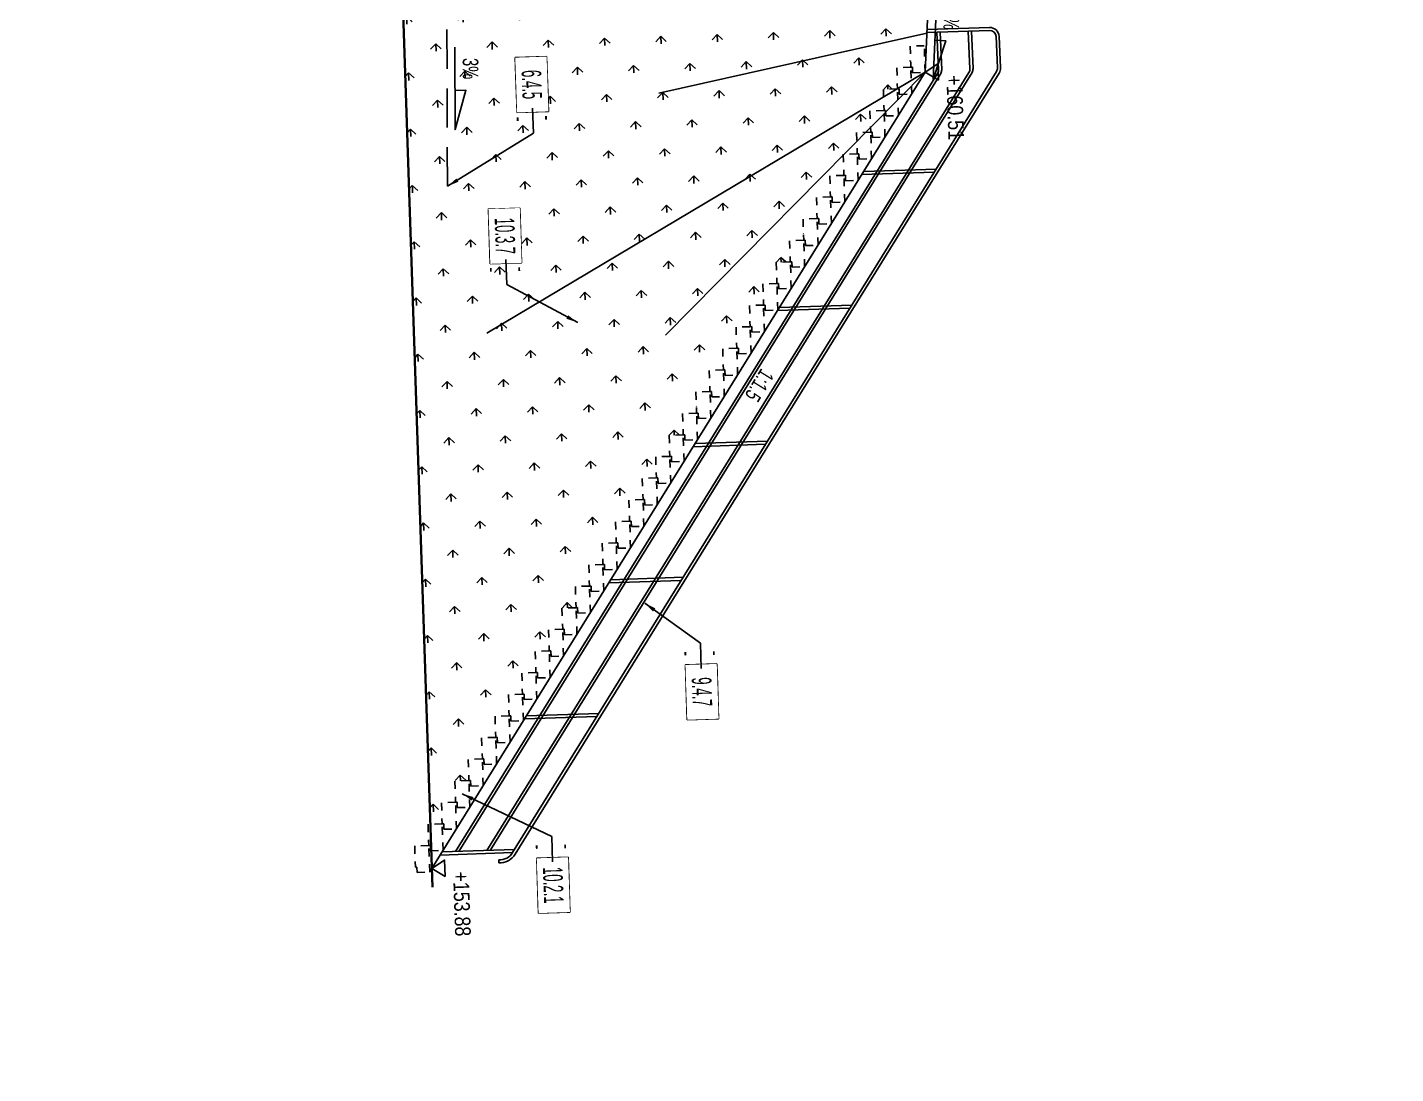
# Model space of a CAD drawing. Header units: metres. Extents: x 8395712 to 9795150, y 4166577 to 5794892.
# Drawn here: x 8418310.15 to 8418327.61, y 5772408.09 to 5772421.44 of the extents above; entities that cross this region are included whole.
import ezdxf
from ezdxf.enums import TextEntityAlignment as Align

# ---------------------------------------------------------------- set-up
doc = ezdxf.new("R2010")
doc.units = ezdxf.units.M
doc.set_wipeout_variables(frame=1)
doc.linetypes.add('DASHED', pattern=[0.75, 0.5, -0.25])
doc.linetypes.add('HIDDEN', pattern=[0.375, 0.25, -0.125])
for name, color, linetype in [('00RamTab-T', 2, 'Continuous'), ('00RysOpi-T', 2, 'Continuous'), ('AII_M_balustrady', 8, 'Continuous'), ('AII_M_opisy do legendy', 2, 'Continuous'), ('AII_odwodnienie_drenaż', 140, 'Continuous')]:
    doc.layers.add(name, color=color, linetype=linetype)
for name, color, linetype, lineweight in [('AII_M_koty wysokościowe', 1, 'Continuous', 18), ('AII_M_kreskowanie', 8, 'Continuous', 0), ('AII_M_kreskowanie skarp', 8, 'Continuous', 0), ('AII_M_odwodnienie', 8, 'Continuous', 9), ('AII_M_opisy wymiary', 1, 'Continuous', 25), ('AII_M_teren projektowany', 4, 'Continuous', 70), ('AII_M_wymiary', 1, 'Continuous', 25)]:
    doc.layers.add(name, color=color, linetype=linetype, lineweight=lineweight)
doc.styles.add('CDMSTYLE', font='CDMSIMPL.shx', dxfattribs={"width": 0.7, "bigfont": 'CDMBIGPL.shx'})
doc.dimstyles.new('CDM-ME100MM$7', dxfattribs={"dimscale": 0.1, "dimtxt": 2.5, "dimasz": 1.5, "dimexe": 1.5, "dimexo": 1, "dimgap": 0.5, "dimtad": 1, "dimdec": 0, "dimlfac": 1000, "dimrnd": 1, "dimzin": 9, "dimtxsty": 'CDMSTYLE', "dimblk": 'OBLIQUE', "dimcen": 2.5, "dimdle": 1.5, "dimclrd": 9, "dimclre": 9, "dimclrt": 1, "dimadec": 1, "dimazin": 2, "dimtfac": 1, "dimtdec": 0, "dimtix": 1, "dimtmove": 2, "dimatfit": 3, "dimfxl": 1, "dimtvp": 1, "dimtolj": 1, "dimtzin": 0, "dimlwd": 25, "dimlwe": 25, "dimarcsym": 0})

# ---------------------------------------------------------------- blocks, each defined once
blk = doc.blocks.new('00kota3')
at = {"layer": 'AII_M_koty wysokościowe', "color": 0, "linetype": 'Continuous', "lineweight": -2}
blk.add_lwpolyline([(1.08, 1.66), (-1.04, 1.66), (0, 0)], close=True, dxfattribs=at)
at = {"layer": 'AII_M_koty wysokościowe', "color": 0, "linetype": 'Continuous', "lineweight": -2, "style": 'CDMSTYLE', "width": 0.85}
blk.add_attdef('%%P000.000', (0.49, 2.69), '', height=2, dxfattribs=at)
blk = doc.blocks.new('OpiNum01')
at = {"layer": 'AII_M_opisy do legendy', "color": 0, "linetype": 'Continuous'}
blk.add_lwpolyline([(-3.5, -2), (3.5, -2), (3.5, 2), (-3.5, 2)], close=True, dxfattribs=at)
at = {"color": 9, "linetype": 'Continuous', "lineweight": 25, "style": 'CDMSTYLE', "width": 0.7, "flags": 1}
for tag, p in [('NAZWAPOL', (-4.1, -6.8)), ('NAZWAANG', (-4.1, -10.48)), ('SPECYF', (-4.1, -14.15)), ('ID', (-4.1, -17.82)), ('BAZA', (-4.1, -21.5)), ('RYSUNEK', (-4.1, -25.17))]:
    blk.add_attdef(tag, p, '', height=2, dxfattribs=at)
at = {"layer": 'AII_M_opisy do legendy', "linetype": 'Continuous', "lineweight": -2, "style": 'CDMSTYLE', "width": 0.5}
blk.add_attdef('NR', text='', height=2.5, dxfattribs=at).set_placement((0, 0), align=Align.MIDDLE)
at = {"color": 0, "linetype": 'Continuous'}
blk.add_wipeout([(-3.5, -2), (3.5, -2), (3.5, 2), (-3.5, 2)], dxfattribs=at).dxf.layer = 'AII_M_opisy do legendy'
blk = doc.blocks.new('OpiTxt01')
at = {"color": 0, "linetype": 'Continuous', "lineweight": 20, "style": 'CDMSTYLE', "width": 0.7}
blk.add_attdef('TEKST_GORNY', (1, 0.89), '', height=2, dxfattribs=at)
at = {"color": 0, "linetype": 'Continuous', "lineweight": -2, "style": 'CDMSTYLE', "width": 0.7}
blk.add_attdef('TEKST_DOLNY', (1.05, -2.73), '', height=2, dxfattribs=at)
blk = doc.blocks.new('_OBLIQUE')
at = {"color": 0, "linetype": 'ByBlock'}
blk.add_line((-0.5, -0.5), (0.5, 0.5), dxfattribs=at)

msp = doc.modelspace()

# ---------------------------------------------------------------- hatches: boundary and pattern name
at = {"layer": 'AII_M_kreskowanie', "linetype": 'ByBlock', "lineweight": 25}
h = msp.add_hatch(dxfattribs=at)
h.set_pattern_fill('GRASS', color=256, scale=0.02, angle=270)
h.set_pattern_definition([(271.9206, (8418316.3337, 5772424.49843), (0.371047, -0.34697), [0.09525, -0.62317]), (226.9206, (8418316.3337, 5772424.49843), (0.371047, -0.34697), [0.09525, -0.41275]), (316.9206, (8418316.3337, 5772424.49843), (0.34697, 0.371047), [0.09525, -0.41275])])
h.paths.add_polyline_path([(8418318.01, 5772415.4145), (8418318.0009, 5772415.6843), (8418318.1808, 5772415.6904), (8418318.1718, 5772415.9602), (8418318.3517, 5772415.9663), (8418318.3426, 5772416.2361), (8418318.5225, 5772416.2421), (8418318.5135, 5772416.512), (8418318.6934, 5772416.518), (8418318.6843, 5772416.7879), (8418318.8642, 5772416.7939), (8418318.8552, 5772417.0637), (8418319.0351, 5772417.0698), (8418319.026, 5772417.3396), (8418319.2059, 5772417.3457), (8418319.1969, 5772417.6155), (8418319.3768, 5772417.6215), (8418319.3677, 5772417.8914), (8418319.5476, 5772417.8974), (8418319.5386, 5772418.1673), (8418319.7185, 5772418.1733), (8418319.7094, 5772418.4432), (8418319.8893, 5772418.4492), (8418319.8803, 5772418.719), (8418320.0602, 5772418.7251), (8418320.0511, 5772418.9949), (8418320.231, 5772419.0009), (8418320.222, 5772419.2708), (8418320.4019, 5772419.2768), (8418320.3928, 5772419.5467), (8418320.5727, 5772419.5527), (8418320.5637, 5772419.8225), (8418320.7436, 5772419.8286), (8418320.7345, 5772420.0984), (8418320.9144, 5772420.1045), (8418320.9054, 5772420.3743), (8418321.0853, 5772420.3803), (8418321.0762, 5772420.6502), (8418321.2561, 5772420.6562), (8418321.2471, 5772420.9261), (8418321.427, 5772420.9321), (8418321.4179, 5772421.202), (8418321.5978, 5772421.208), (8418321.6092, 5772420.8682), (8418321.6556, 5772421.8703), (8418321.6543, 5772421.9102), (8418321.4197, 5772421.9124), (8418321.1798, 5772421.9043), (8418321.1651, 5772422.1039), (8418320.412, 5772422.0787), (8418319.6389, 5772422.0528), (8418319.2891, 5772422.041), (8418314.9401, 5772421.8952), (8418315.2964, 5772411.2712), (8418315.4472, 5772411.2763), (8418315.4382, 5772411.5461), (8418315.6181, 5772411.5522), (8418315.609, 5772411.822), (8418315.7889, 5772411.828), (8418315.7799, 5772412.0979), (8418315.9598, 5772412.1039), (8418315.9507, 5772412.3738), (8418316.1306, 5772412.3798), (8418316.1216, 5772412.6497), (8418316.3015, 5772412.6557), (8418316.2924, 5772412.9255), (8418316.4723, 5772412.9316), (8418316.4633, 5772413.2014), (8418316.6432, 5772413.2075), (8418316.6341, 5772413.4773), (8418316.814, 5772413.4833), (8418316.805, 5772413.7532), (8418316.9849, 5772413.7592), (8418316.9758, 5772414.0291), (8418317.1557, 5772414.0351), (8418317.1467, 5772414.3049), (8418317.3266, 5772414.311), (8418317.3175, 5772414.5808), (8418317.4974, 5772414.5869), (8418317.4884, 5772414.8567), (8418317.6683, 5772414.8627), (8418317.6592, 5772415.1326), (8418317.8391, 5772415.1386), (8418317.8301, 5772415.4085)])

# ---------------------------------------------------------------- linework, layer by layer
at = {"color": 1, "linetype": 'ByBlock', "lineweight": 25}
for p, q in [((8418321.6556, 5772421.8703), (8418321.6092, 5772420.8681)), ((8418321.6092, 5772420.8681), (8418315.3154, 5772410.7051))]:
    msp.add_line(p, q, dxfattribs=at)
at = {"color": 9, "linetype": 'ByBlock', "lineweight": 25, "elevation": 0}
msp.add_lwpolyline([(8418321.7587, 5772421.8302), (8418321.71, 5772420.778), (8418321.873, 5772421.271), (8418321.7331, 5772421.2775)], dxfattribs=at)
at = {"layer": '00RamTab-T', "color": 8, "linetype": 'HIDDEN', "lineweight": 25, "ltscale": 0.2, "elevation": 0}
for points in [[(8418321.427, 5772420.9321), (8418321.447, 5772420.9328), (8418321.4493, 5772420.8628), (8418321.6092, 5772420.8682), (8418321.5978, 5772421.208), (8418321.4179, 5772421.202)], [(8418321.2561, 5772420.6562), (8418321.2761, 5772420.6569), (8418321.2784, 5772420.5869), (8418321.4384, 5772420.5923), (8418321.427, 5772420.9321), (8418321.2471, 5772420.9261)], [(8418321.0853, 5772420.3803), (8418321.1053, 5772420.381), (8418321.1076, 5772420.3111), (8418321.2675, 5772420.3164), (8418321.2561, 5772420.6562), (8418321.0762, 5772420.6502)], [(8418320.9144, 5772420.1045), (8418320.9344, 5772420.1051), (8418320.9367, 5772420.0352), (8418321.0967, 5772420.0405), (8418321.0853, 5772420.3803), (8418320.9054, 5772420.3743)], [(8418320.7436, 5772419.8286), (8418320.7636, 5772419.8293), (8418320.7659, 5772419.7593), (8418320.9258, 5772419.7647), (8418320.9144, 5772420.1045), (8418320.7345, 5772420.0984)], [(8418320.5727, 5772419.5527), (8418320.5927, 5772419.5534), (8418320.595, 5772419.4834), (8418320.755, 5772419.4888), (8418320.7436, 5772419.8286), (8418320.5637, 5772419.8225)], [(8418320.4019, 5772419.2768), (8418320.4219, 5772419.2775), (8418320.4242, 5772419.2075), (8418320.5841, 5772419.2129), (8418320.5727, 5772419.5527), (8418320.3928, 5772419.5467)], [(8418320.231, 5772419.0009), (8418320.251, 5772419.0016), (8418320.2534, 5772418.9317), (8418320.4133, 5772418.937), (8418320.4019, 5772419.2768), (8418320.222, 5772419.2708)], [(8418320.0602, 5772418.7251), (8418320.0802, 5772418.7257), (8418320.0825, 5772418.6558), (8418320.2424, 5772418.6611), (8418320.231, 5772419.0009), (8418320.0511, 5772418.9949)], [(8418319.8893, 5772418.4492), (8418319.9093, 5772418.4499), (8418319.9117, 5772418.3799), (8418320.0716, 5772418.3853), (8418320.0602, 5772418.7251), (8418319.8803, 5772418.719)], [(8418319.7185, 5772418.1733), (8418319.7385, 5772418.174), (8418319.7408, 5772418.104), (8418319.9007, 5772418.1094), (8418319.8893, 5772418.4492), (8418319.7094, 5772418.4432)], [(8418319.5476, 5772417.8974), (8418319.5676, 5772417.8981), (8418319.57, 5772417.8281), (8418319.7299, 5772417.8335), (8418319.7185, 5772418.1733), (8418319.5386, 5772418.1673)], [(8418319.3768, 5772417.6215), (8418319.3968, 5772417.6222), (8418319.3991, 5772417.5523), (8418319.559, 5772417.5576), (8418319.5476, 5772417.8974), (8418319.3677, 5772417.8914)], [(8418319.2059, 5772417.3457), (8418319.2259, 5772417.3463), (8418319.2283, 5772417.2764), (8418319.3882, 5772417.2817), (8418319.3768, 5772417.6215), (8418319.1969, 5772417.6155)], [(8418319.0351, 5772417.0698), (8418319.0551, 5772417.0704), (8418319.0574, 5772417.0005), (8418319.2173, 5772417.0059), (8418319.2059, 5772417.3457), (8418319.026, 5772417.3396)], [(8418318.8642, 5772416.7939), (8418318.8842, 5772416.7946), (8418318.8866, 5772416.7246), (8418319.0465, 5772416.73), (8418319.0351, 5772417.0698), (8418318.8552, 5772417.0637)], [(8418318.6934, 5772416.518), (8418318.7134, 5772416.5187), (8418318.7157, 5772416.4487), (8418318.8756, 5772416.4541), (8418318.8642, 5772416.7939), (8418318.6843, 5772416.7879)], [(8418318.5225, 5772416.2421), (8418318.5425, 5772416.2428), (8418318.5449, 5772416.1728), (8418318.7048, 5772416.1782), (8418318.6934, 5772416.518), (8418318.5135, 5772416.512)], [(8418318.3517, 5772415.9663), (8418318.3717, 5772415.9669), (8418318.374, 5772415.897), (8418318.5339, 5772415.9023), (8418318.5225, 5772416.2421), (8418318.3426, 5772416.2361)], [(8418318.1808, 5772415.6904), (8418318.2008, 5772415.691), (8418318.2032, 5772415.6211), (8418318.3631, 5772415.6264), (8418318.3517, 5772415.9663), (8418318.1718, 5772415.9602)], [(8418318.01, 5772415.4145), (8418318.03, 5772415.4152), (8418318.0323, 5772415.3452), (8418318.1922, 5772415.3506), (8418318.1808, 5772415.6904), (8418318.0009, 5772415.6843)], [(8418317.8391, 5772415.1386), (8418317.8591, 5772415.1393), (8418317.8615, 5772415.0693), (8418318.0214, 5772415.0747), (8418318.01, 5772415.4145), (8418317.8301, 5772415.4085)], [(8418317.6683, 5772414.8627), (8418317.6883, 5772414.8634), (8418317.6906, 5772414.7934), (8418317.8505, 5772414.7988), (8418317.8391, 5772415.1386), (8418317.6592, 5772415.1326)], [(8418317.4974, 5772414.5869), (8418317.5174, 5772414.5875), (8418317.5198, 5772414.5176), (8418317.6797, 5772414.5229), (8418317.6683, 5772414.8627), (8418317.4884, 5772414.8567)], [(8418317.3266, 5772414.311), (8418317.3466, 5772414.3116), (8418317.3489, 5772414.2417), (8418317.5088, 5772414.247), (8418317.4974, 5772414.5869), (8418317.3175, 5772414.5808)], [(8418317.1557, 5772414.0351), (8418317.1757, 5772414.0358), (8418317.1781, 5772413.9658), (8418317.338, 5772413.9712), (8418317.3266, 5772414.311), (8418317.1467, 5772414.3049)], [(8418316.9849, 5772413.7592), (8418317.0049, 5772413.7599), (8418317.0072, 5772413.6899), (8418317.1671, 5772413.6953), (8418317.1557, 5772414.0351), (8418316.9758, 5772414.0291)], [(8418316.814, 5772413.4833), (8418316.834, 5772413.484), (8418316.8364, 5772413.414), (8418316.9963, 5772413.4194), (8418316.9849, 5772413.7592), (8418316.805, 5772413.7532)], [(8418316.6432, 5772413.2074), (8418316.6632, 5772413.2081), (8418316.6655, 5772413.1382), (8418316.8254, 5772413.1435), (8418316.814, 5772413.4833), (8418316.6341, 5772413.4773)], [(8418316.4723, 5772412.9316), (8418316.4923, 5772412.9322), (8418316.4947, 5772412.8623), (8418316.6546, 5772412.8676), (8418316.6432, 5772413.2075), (8418316.4633, 5772413.2014)], [(8418316.3015, 5772412.6557), (8418316.3215, 5772412.6564), (8418316.3238, 5772412.5864), (8418316.4837, 5772412.5918), (8418316.4723, 5772412.9316), (8418316.2924, 5772412.9255)], [(8418316.1306, 5772412.3798), (8418316.1506, 5772412.3805), (8418316.153, 5772412.3105), (8418316.3129, 5772412.3159), (8418316.3015, 5772412.6557), (8418316.1216, 5772412.6497)], [(8418315.9598, 5772412.1039), (8418315.9798, 5772412.1046), (8418315.9821, 5772412.0346), (8418316.142, 5772412.04), (8418316.1306, 5772412.3798), (8418315.9507, 5772412.3738)], [(8418315.7889, 5772411.828), (8418315.8089, 5772411.8287), (8418315.8113, 5772411.7588), (8418315.9712, 5772411.7641), (8418315.9598, 5772412.1039), (8418315.7799, 5772412.0979)], [(8418315.6181, 5772411.5522), (8418315.6381, 5772411.5528), (8418315.6404, 5772411.4829), (8418315.8003, 5772411.4882), (8418315.7889, 5772411.828), (8418315.609, 5772411.822)], [(8418315.4472, 5772411.2763), (8418315.4672, 5772411.277), (8418315.4696, 5772411.207), (8418315.6295, 5772411.2124), (8418315.6181, 5772411.5522), (8418315.4382, 5772411.5461)], [(8418315.2764, 5772411.0004), (8418315.2964, 5772411.0011), (8418315.2987, 5772410.9311), (8418315.4586, 5772410.9365), (8418315.4472, 5772411.2763), (8418315.2673, 5772411.2703)], [(8418315.1055, 5772410.7245), (8418315.1255, 5772410.7252), (8418315.1279, 5772410.6552), (8418315.2878, 5772410.6606), (8418315.2764, 5772411.0004), (8418315.0965, 5772410.9944)]]:
    msp.add_lwpolyline(points, close=True, dxfattribs=at)
at = {"layer": 'AII_M_balustrady', "linetype": 'ByBlock', "lineweight": -2}
for p, q in [((8418321.7491, 5772419.6336), (8418320.8255, 5772419.6026)), ((8418321.725, 5772419.5947), (8418320.8014, 5772419.5638)), ((8418320.6734, 5772417.8965), (8418319.7497, 5772417.8656)), ((8418320.6493, 5772417.8577), (8418319.7257, 5772417.8267)), ((8418319.5976, 5772416.1595), (8418318.674, 5772416.1285)), ((8418319.5736, 5772416.1207), (8418318.65, 5772416.0897)), ((8418318.5219, 5772414.4225), (8418317.5983, 5772414.3915)), ((8418318.4979, 5772414.3837), (8418317.5743, 5772414.3527)), ((8418317.4462, 5772412.6855), (8418316.5226, 5772412.6545)), ((8418317.4222, 5772412.6466), (8418316.4985, 5772412.6157)), ((8418316.3464, 5772410.9096), (8418315.4228, 5772410.8786)), ((8418316.3705, 5772410.9484), (8418315.4469, 5772410.9175))]:
    msp.add_line(p, q, dxfattribs=at)
at = {"layer": 'AII_M_balustrady', "linetype": 'ByBlock', "lineweight": -2, "elevation": 0}
for points in [[(8418321.7593, 5772421.3799), (8418321.7804, 5772420.9002, -0.15267), (8418321.7682, 5772420.8528), (8418321.0219, 5772419.6477), (8418315.619, 5772410.9232)], [(8418321.7993, 5772421.3812), (8418321.8204, 5772420.9016, -0.15267), (8418321.8082, 5772420.8542), (8418321.0619, 5772419.649), (8418315.6589, 5772410.9246)], [(8418322.1591, 5772421.3933), (8418322.1802, 5772420.9136, -0.15267), (8418322.168, 5772420.8662), (8418321.4217, 5772419.6611), (8418316.0187, 5772410.9366)], [(8418322.1991, 5772421.3946), (8418322.2202, 5772420.915, -0.15267), (8418322.208, 5772420.8676), (8418321.4617, 5772419.6624), (8418316.0587, 5772410.938)], [(8418321.6327, 5772421.3756), (8418322.4297, 5772421.4024, -0.4089518), (8418322.5144, 5772421.3246), (8418322.5319, 5772420.9254, -0.15267), (8418322.5198, 5772420.878), (8418321.7734, 5772419.6729), (8418316.3464, 5772410.9096)], [(8418321.6345, 5772421.4137), (8418322.4285, 5772421.4403, -0.4089518), (8418322.5523, 5772421.3266), (8418322.5699, 5772420.9274, -0.15267), (8418322.5521, 5772420.858), (8418321.8057, 5772419.6529), (8418320.6059, 5772417.7154)]]:
    msp.add_lwpolyline(points, format="xyb", dxfattribs=at)
for points in [[(8418320.6059, 5772417.7154), (8418316.3788, 5772410.8896)], [(8418316.1681, 5772410.777), (8418316.1694, 5772410.815)]]:
    msp.add_lwpolyline(points, dxfattribs=at)
at = {"layer": 'AII_M_balustrady', "linetype": 'ByBlock', "lineweight": -2}
for radius in [0.2, 0.238]:
    msp.add_arc((8418316.1764, 5772411.0149), radius, 268.00164, 328.23057, dxfattribs=at)
at = {"layer": 'AII_M_kreskowanie skarp', "color": 9, "lineweight": -2, "elevation": 0}
for points in [[(8418321.6324, 5772421.3692), (8418318.2099, 5772420.6034)], [(8418321.6092, 5772420.8681), (8418316.0188, 5772417.538)], [(8418321.6092, 5772420.8681), (8418318.2969, 5772417.5113)]]:
    msp.add_lwpolyline(points, dxfattribs=at)
at = {"layer": 'AII_M_odwodnienie', "color": 9, "linetype": 'ByBlock', "lineweight": 25}
msp.add_lwpolyline([(8418315.6084, 5772421.1908), (8418315.6121, 5772420.1375), (8418315.7503, 5772420.638), (8418315.6103, 5772420.6375)], dxfattribs=at)
at = {"layer": 'AII_M_opisy wymiary', "color": 1, "linetype": 'ByBlock', "lineweight": 40}
msp.add_circle((8418171.8303, 5772432.124), 22459.4841, dxfattribs=at)
at = {"layer": 'AII_M_teren projektowany', "color": 94, "lineweight": 35, "elevation": 0}
msp.add_lwpolyline([(8418315.3233, 5772410.469), (8418314.4394, 5772436.8268)], dxfattribs=at)
at = {"layer": 'AII_odwodnienie_drenaż', "linetype": 'DASHED', "lineweight": 25, "elevation": 0}
msp.add_lwpolyline([(8418315.5146, 5772419.4132), (8418315.5027, 5772422.8093), (8418315.8625, 5772422.8214), (8418315.8128, 5772436.8829), (8418314.9174, 5772450.9617), (8418314.5576, 5772450.9496), (8418314.345, 5772454.2935)], dxfattribs=at)

# ---------------------------------------------------------------- block references
at = {"color": 1, "linetype": 'Continuous', "lineweight": 25, "xscale": 0.1, "yscale": 0.1, "zscale": 0.1}
for p, rotation, values in [((8418321.6092, 5772420.8682), 271.920620794607, {'%%P000.000': '+160.51'}), ((8418315.3154, 5772410.7051), 271.9206225899132, {'%%P000.000': '+153.88'})]:
    msp.add_blockref('00kota3', p, dxfattribs=dict(at, rotation=rotation)).add_auto_attribs(values)
at = {"layer": 'Defpoints', "color": 250, "linetype": 'Continuous', "lineweight": 0}
ref = msp.add_blockref('OpiTxt01', (8418318.7524, 5772413.2607), dxfattribs=dict(at, xscale=-0.1, yscale=0.1, zscale=0.1, rotation=271.9206218796376))
ref.add_attrib('TEKST_GORNY', '-', (8418318.8344, 5772413.4836), dxfattribs={"layer": '0', "color": 0, "linetype": 'Continuous', "lineweight": 20, "height": 0.2, "rotation": 271.92062, "style": 'CDMSTYLE', "width": 0.7})
ref.add_attrib('TEKST_DOLNY', '-', (8418318.4718, 5772413.4763), dxfattribs={"layer": '0', "color": 0, "linetype": 'Continuous', "lineweight": -2, "height": 0.2, "rotation": 271.92062, "style": 'CDMSTYLE', "width": 0.7})
ref = msp.add_blockref('OpiTxt01', (8418316.8555, 5772410.7932), dxfattribs=dict(at, xscale=-0.1, yscale=0.1, zscale=0.1, rotation=271.9206223371406))
ref.add_attrib('TEKST_GORNY', '-', (8418316.9375, 5772411.0161), dxfattribs={"layer": '0', "color": 0, "linetype": 'Continuous', "lineweight": 20, "height": 0.2, "rotation": 271.92062, "style": 'CDMSTYLE', "width": 0.7})
ref.add_attrib('TEKST_DOLNY', '-', (8418316.575, 5772411.0088), dxfattribs={"layer": '0', "color": 0, "linetype": 'Continuous', "lineweight": -2, "height": 0.2, "rotation": 271.92062, "style": 'CDMSTYLE', "width": 0.7})

# ---------------------------------------------------------------- texts
at = {"color": 9, "linetype": 'ByBlock', "lineweight": 25, "style": 'CDMSTYLE', "width": 0.7}
msp.add_text('1:1.5', height=0.2, rotation=238.23055, dxfattribs=at).set_placement((8418319.4113, 5772416.9233), align=Align.CENTER)
at = {"layer": 'AII_M_odwodnienie', "color": 9, "linetype": 'ByBlock', "lineweight": 25, "style": 'CDMSTYLE', "width": 0.7}
msp.add_text('3%', height=0.2, rotation=270.20226, dxfattribs=at).set_placement((8418315.7093, 5772420.9145), align=Align.CENTER)
at = {"layer": 'AII_M_wymiary', "style": 'CDMSTYLE', "width": 0.7}
msp.add_text('8%', height=0.2, rotation=267.3467, dxfattribs=at).set_placement((8418321.8458, 5772421.5492), align=Align.CENTER)

# ---------------------------------------------------------------- next in the draw order: block references
at = {"layer": '00RysOpi-T', "color": 1, "linetype": 'Continuous', "lineweight": 0, "xscale": 0.1, "yscale": 0.1, "zscale": 0.1, "rotation": 271.9206224117979}
msp.add_blockref('OpiNum01', (8418316.5915, 5772420.7122), dxfattribs=at).add_auto_attribs({'NR': '6.4.5'})
at = {"layer": '00RysOpi-T', "color": 1, "linetype": 'Continuous', "lineweight": 0}
ref = msp.add_blockref('OpiNum01', (8418316.2496, 5772418.7796), dxfattribs=dict(at, xscale=-0.1, yscale=0.1, zscale=0.1, rotation=271.9206234963353))
ref.add_attrib('NR', '10.3.7', dxfattribs={"layer": 'AII_M_opisy do legendy', "linetype": 'Continuous', "lineweight": -2, "height": 0.25, "rotation": 271.92062, "style": 'CDMSTYLE', "width": 0.5}).set_placement((8418316.2496, 5772418.7796), align=Align.MIDDLE)
ref = msp.add_blockref('OpiNum01', (8418318.7624, 5772412.9609), dxfattribs=dict(at, xscale=-0.1, yscale=0.1, zscale=0.1, rotation=271.9206218796376))
ref.add_attrib('NR', '9.4.7', dxfattribs={"layer": 'AII_M_opisy do legendy', "linetype": 'Continuous', "lineweight": -2, "height": 0.25, "rotation": 271.92062, "style": 'CDMSTYLE', "width": 0.5}).set_placement((8418318.7624, 5772412.9609), align=Align.MIDDLE)
ref = msp.add_blockref('OpiNum01', (8418316.8656, 5772410.4934), dxfattribs=dict(at, xscale=-0.1, yscale=0.1, zscale=0.1, rotation=271.9206223371406))
ref.add_attrib('NR', '10.2.1', dxfattribs={"layer": 'AII_M_opisy do legendy', "linetype": 'Continuous', "lineweight": -2, "height": 0.25, "rotation": 271.92062, "style": 'CDMSTYLE', "width": 0.5}).set_placement((8418316.8656, 5772410.4934), align=Align.MIDDLE)

# ---------------------------------------------------------------- next in the draw order: block references
at = {"layer": 'Defpoints', "color": 250, "linetype": 'Continuous', "lineweight": 0, "xscale": 0.1, "yscale": 0.1, "zscale": 0.1, "rotation": 271.9206224117979}
msp.add_blockref('OpiTxt01', (8418316.6015, 5772420.4123), dxfattribs=at).add_auto_attribs({'TEKST_GORNY': '-', 'TEKST_DOLNY': '-'})
at = {"layer": 'Defpoints', "color": 250, "linetype": 'Continuous', "lineweight": 0}
ref = msp.add_blockref('OpiTxt01', (8418316.2704, 5772418.16), dxfattribs=dict(at, xscale=-0.1, yscale=0.1, zscale=0.1, rotation=271.9206234963353))
ref.add_attrib('TEKST_GORNY', '-', (8418316.3524, 5772418.3829), dxfattribs={"layer": '0', "color": 0, "linetype": 'Continuous', "lineweight": 20, "height": 0.2, "rotation": 271.92062, "style": 'CDMSTYLE', "width": 0.7})
ref.add_attrib('TEKST_DOLNY', '-', (8418315.9898, 5772418.3756), dxfattribs={"layer": '0', "color": 0, "linetype": 'Continuous', "lineweight": -2, "height": 0.2, "rotation": 271.92062, "style": 'CDMSTYLE', "width": 0.7})

# ---------------------------------------------------------------- next in the draw order: leaders
at = {"layer": '00RysOpi-T', "color": 9, "linetype": 'Continuous', "lineweight": 0}
for points in [[(8418315.5146, 5772419.4132), (8418316.6123, 5772420.0925), (8418316.6015, 5772420.4123)], [(8418317.176, 5772417.6738), (8418316.2704, 5772418.16), (8418316.2596, 5772418.4798)], [(8418318.0318, 5772414.0943), (8418318.7416, 5772413.5805), (8418318.7524, 5772413.2607)], [(8418315.701, 5772411.6609), (8418316.8448, 5772411.113), (8418316.8555, 5772410.7932)]]:
    msp.add_leader(points, dimstyle='CDM-ME100MM$7', dxfattribs=at)

doc.saveas('drawing.dxf')
